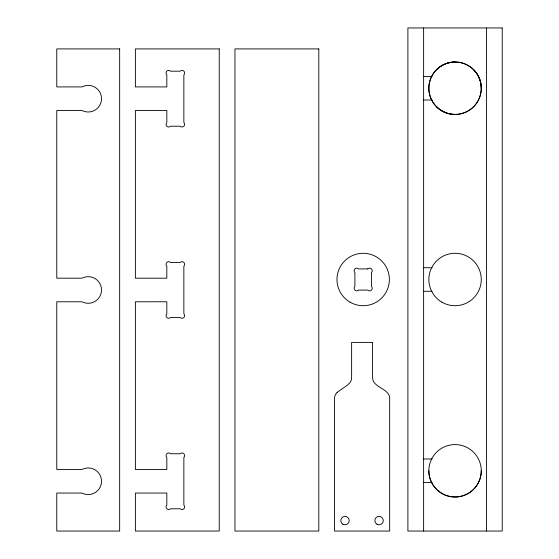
<?xml version="1.0" encoding="UTF-8"?>
<svg xmlns="http://www.w3.org/2000/svg" width="559" height="559" viewBox="0 0 559 559"><rect width="100%" height="100%" fill="white"/><g stroke="black" fill="none" stroke-linecap="round" stroke-linejoin="round"><path stroke-width="0.84" d="M423.617 76.429L432.121 76.429M423.617 100.012L432.121 100.012M423.617 267.712L432.121 267.712M423.617 291.295L432.121 291.295M423.617 458.995L432.121 458.995M423.617 482.571L432.121 482.571M486.505 27.95L486.505 531.05M423.617 27.95L423.617 531.05M481.264 88.217A26.203 26.203 0 0 1 441.959 110.913A26.203 26.203 0 0 1 441.959 65.522A26.203 26.203 0 0 1 481.264 88.217A26.203 26.203 0 0 1 441.959 110.913A26.203 26.203 0 0 1 441.959 65.522A26.203 26.203 0 0 1 481.264 88.217A26.203 26.203 0 0 0 473.592 69.686M455.061 114.42A26.203 26.203 0 0 1 436.53 106.748M436.53 69.686A26.203 26.203 0 0 1 455.061 62.014M481.264 470.783A26.203 26.203 0 0 1 441.959 493.478A26.203 26.203 0 0 1 441.959 448.087A26.203 26.203 0 0 1 481.264 470.783A26.203 26.203 0 0 1 455.061 496.986A26.203 26.203 0 0 1 428.858 470.783M337.196 392.313L336.106 393.606A8.245 8.245 0 0 0 334.527 398.532L334.527 531.05L389.679 531.05L389.679 398.532A8.245 8.245 0 0 0 388.1 393.606C384.417 388.764 377.842 387.338 374.16 382.503A8.245 8.245 0 0 1 372.587 377.57L372.58 342.387L351.625 342.387L351.618 377.57A8.245 8.245 0 0 1 350.046 382.503L347.656 384.969L337.196 392.313M502.227 27.95L407.895 27.95L407.895 531.05L502.227 531.05L502.227 27.95M119.661 48.913L56.773 48.913L56.773 86.911L81.425 86.911A2.62 2.62 0 0 0 82.543 86.659A13.311 13.311 0 0 1 101.528 98.698A13.311 13.311 0 0 1 82.543 110.738A2.62 2.62 0 0 0 81.425 110.493L56.773 110.493L56.773 278.186L81.425 278.193A2.62 2.62 0 0 0 82.543 277.942A13.311 13.311 0 0 1 101.528 289.981A13.311 13.311 0 0 1 82.543 302.021A2.62 2.62 0 0 0 81.425 301.776L56.773 301.776L56.773 469.476L81.425 469.476A2.62 2.62 0 0 0 82.543 469.225A13.311 13.311 0 0 1 101.528 481.264A13.311 13.311 0 0 1 82.543 493.304A2.62 2.62 0 0 0 81.425 493.052L56.773 493.052L56.773 531.05L119.661 531.05L119.661 48.913M219.233 48.913L135.383 48.913L135.383 86.911L166.827 86.911L166.827 74.892A2.62 2.62 0 0 1 166.827 71.189A2.62 2.62 0 0 1 170.53 71.189L180.152 71.189A2.62 2.62 0 0 1 183.862 71.189A2.62 2.62 0 0 1 183.862 74.892L183.862 122.505A2.62 2.62 0 0 1 183.855 126.208A2.62 2.62 0 0 1 180.152 126.208L170.53 126.215A2.62 2.62 0 0 1 166.827 126.215A2.62 2.62 0 0 1 166.827 122.505L166.827 110.493L135.383 110.493L135.383 278.186L166.827 278.193L166.827 266.175A2.62 2.62 0 0 1 166.827 262.471A2.62 2.62 0 0 1 170.53 262.471L180.152 262.464A2.62 2.62 0 0 1 183.862 262.471A2.62 2.62 0 0 1 183.862 266.175L183.862 313.788A2.62 2.62 0 0 1 183.855 317.498A2.62 2.62 0 0 1 180.152 317.498L170.53 317.498A2.62 2.62 0 0 1 166.827 317.498A2.62 2.62 0 0 1 166.827 313.788L166.827 301.769L135.383 301.776L135.383 469.476L166.827 469.476L166.827 457.458A2.62 2.62 0 0 1 166.827 453.747A2.62 2.62 0 0 1 170.53 453.747L180.152 453.754A2.62 2.62 0 0 1 183.862 453.754A2.62 2.62 0 0 1 183.862 457.458L183.862 505.07A2.62 2.62 0 0 1 183.862 508.774A2.62 2.62 0 0 1 180.152 508.774L170.53 508.774A2.62 2.62 0 0 1 166.827 508.774A2.62 2.62 0 0 1 166.827 505.07L166.827 493.052L135.383 493.052L135.383 531.05L219.233 531.05L219.233 48.913M318.805 48.913L234.955 48.913L234.955 531.05L318.805 531.05L318.805 48.913M367.759 268.914L358.605 268.914A2.62 2.62 0 0 0 354.902 268.914A2.62 2.62 0 0 0 354.902 272.617L354.902 286.383A2.62 2.62 0 0 0 354.902 290.086A2.62 2.62 0 0 0 358.605 290.086L367.759 290.086A2.62 2.62 0 0 0 371.462 290.086A2.62 2.62 0 0 0 371.462 286.383L371.462 272.617A2.62 2.62 0 0 0 371.462 268.914A2.62 2.62 0 0 0 367.759 268.914M441.959 302.195A26.203 26.203 0 0 0 481.264 279.5A26.203 26.203 0 0 0 441.959 256.805A26.203 26.203 0 0 0 441.959 302.195M342.905 524.209A4.206 4.199 0 0 0 349.214 520.569A4.206 4.199 0 0 0 342.905 516.928A4.206 4.199 0 0 0 342.905 524.209M376.969 524.209A4.206 4.206 0 0 0 383.278 520.569A4.206 4.206 0 0 0 376.969 516.928A4.206 4.206 0 0 0 376.969 524.209M350.081 302.195A26.203 26.203 0 0 0 389.385 279.5A26.203 26.203 0 0 0 350.081 256.805A26.203 26.203 0 0 0 350.081 302.195"/></g></svg>
